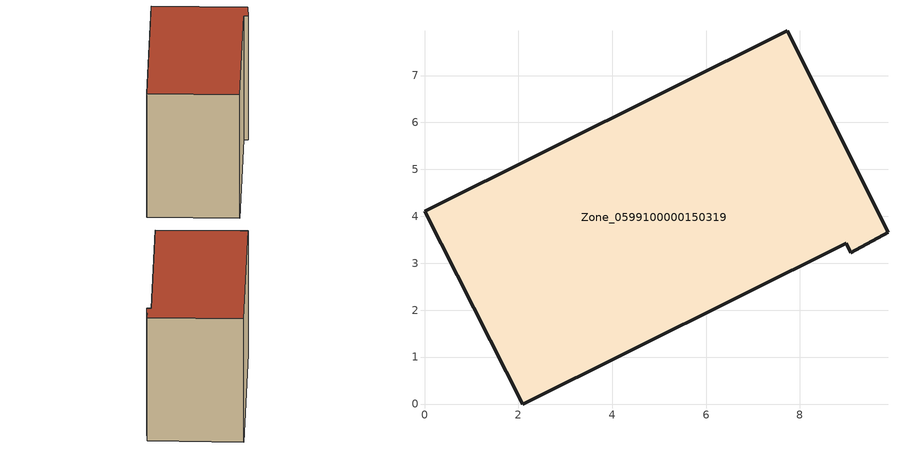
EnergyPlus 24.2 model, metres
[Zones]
Zone_0599100000150319
 floor ground (C_G): 8.99,3.42 2.09,0 0,4.11 7.73,7.95 9.88,3.66 9.09,3.22 z0
 wall outside (C_F): 7.73,7.95 0,4.11 2.09,0 8.99,3.42 9.09,3.22 9.88,3.66 7.73,7.95 z0:7.08
 roof outside (C_R): 9.09,3.22 9.88,3.66 7.73,7.95 0,4.11 2.09,0 8.99,3.42 z7.08
[BUILDING]
Pand.0599100000150319: North Axis=0; Terrain=City; Loads Convergence Tolerance Value=0.04; Temperature Convergence Tolerance Value=0.4; Solar Distribution=FullExterior; Maximum Number of Warmup Days=25; Minimum Number of Warmup Days=1
[Site:Location]
Rotterdam.The.Hague.AP_ZH_NLD Design_Conditions: Latitude=51.96; Longitude=4.45; Time Zone=1; Elevation=-4.5
[SITE:GROUNDTEMPERATURE:BUILDINGSURFACE]
18, 18, 18, 18, 18, 18, 18, 18, 18, 18, 18, 18
[MATERIAL] Thermal Absorptance=0.9; Solar Absorptance=0.7; Visible Absorptance=0.7
Name | Roughness | Thickness | Conductivity | Density | Specific Heat
G.TI.1946 | MediumSmooth | 0.15 | 1 | 540 | 1210
F.TI.1946 | Rough | 0.3 | 0.857143 | 1920 | 840
R.TI.1946 | MediumRough | 0.2 | 0.1 | 1500 | 1000
[CONSTRUCTION]
C_G: G.TI.1946
C_F: F.TI.1946
C_R: R.TI.1946
[ZONE]
Zone_0599100000150319: Type=1; Multiplier=1; Ceiling Height=Autocalculate; Volume=Autocalculate; Floor Area=autocalculate; Part of Total Floor Area=Yes
[ZONEINFILTRATION:DESIGNFLOWRATE]
Infil_Zone_0599100000150319: Zone or ZoneList or Space or SpaceList=Zone_0599100000150319; Schedule=AlwaysOn; Design Flow Rate Calculation Method=Flow/Area; Flow Rate per Floor Area=0.003; Constant Term Coefficient=1; Temperature Term Coefficient=0; Velocity Term Coefficient=0; Velocity Squared Term Coefficient=0
[HVACTEMPLATE:ZONE:IDEALLOADSAIRSYSTEM]
Zone_0599100000150319: Maximum Heating Supply Air Temperature=50; Minimum Cooling Supply Air Temperature=13; Maximum Heating Supply Air Humidity Ratio=0.0156; Minimum Cooling Supply Air Humidity Ratio=0.0077; Heating Limit=NoLimit; Cooling Limit=NoLimit; Dehumidification Control Type=ConstantSensibleHeatRatio; Cooling Sensible Heat Ratio=0.7; Dehumidification Setpoint=60; Humidification Control Type=None; Humidification Setpoint=30; Outdoor Air Method=None; Outdoor Air Flow Rate per Person=0.00944; Outdoor Air Flow Rate per Zone Floor Area=0; Outdoor Air Flow Rate per Zone=0; Demand Controlled Ventilation Type=None; Outdoor Air Economizer Type=NoEconomizer; Heat Recovery Type=None; Sensible Heat Recovery Effectiveness=0.7; Latent Heat Recovery Effectiveness=0.65
[ZONECONTROL:THERMOSTAT]
ThermostatControl_Zone_0599100000150319: Zone or ZoneList=Zone_0599100000150319; Control Type Schedule=DualSetpointControlType; Control 1=Thermostat_Zone_0599100000150319; Temperature Difference Between Cutout And Setpoint=0
[THERMOSTATSETPOINT:DUALSETPOINT]
Thermostat_Zone_0599100000150319: Heating Setpoint Temperature Schedule=HeatingSetpoint_Zone_0599100000150319; Cooling Setpoint Temperature Schedule=CoolingSetpoint_Zone_0599100000150319
[SCHEDULE:COMPACT]
HeatingSetpoint_Zone_0599100000150319: Through: 12/31, For: AllDays, Until: 24:00, 21
CoolingSetpoint_Zone_0599100000150319: Through: 12/31, For: AllDays, Until: 24:00, 24
DualSetpointControlType: Through: 12/31, For: AllDays, Until: 24:00, 4
AlwaysOn: Through: 12/31, For: AllDays, Until: 24:00, 1
